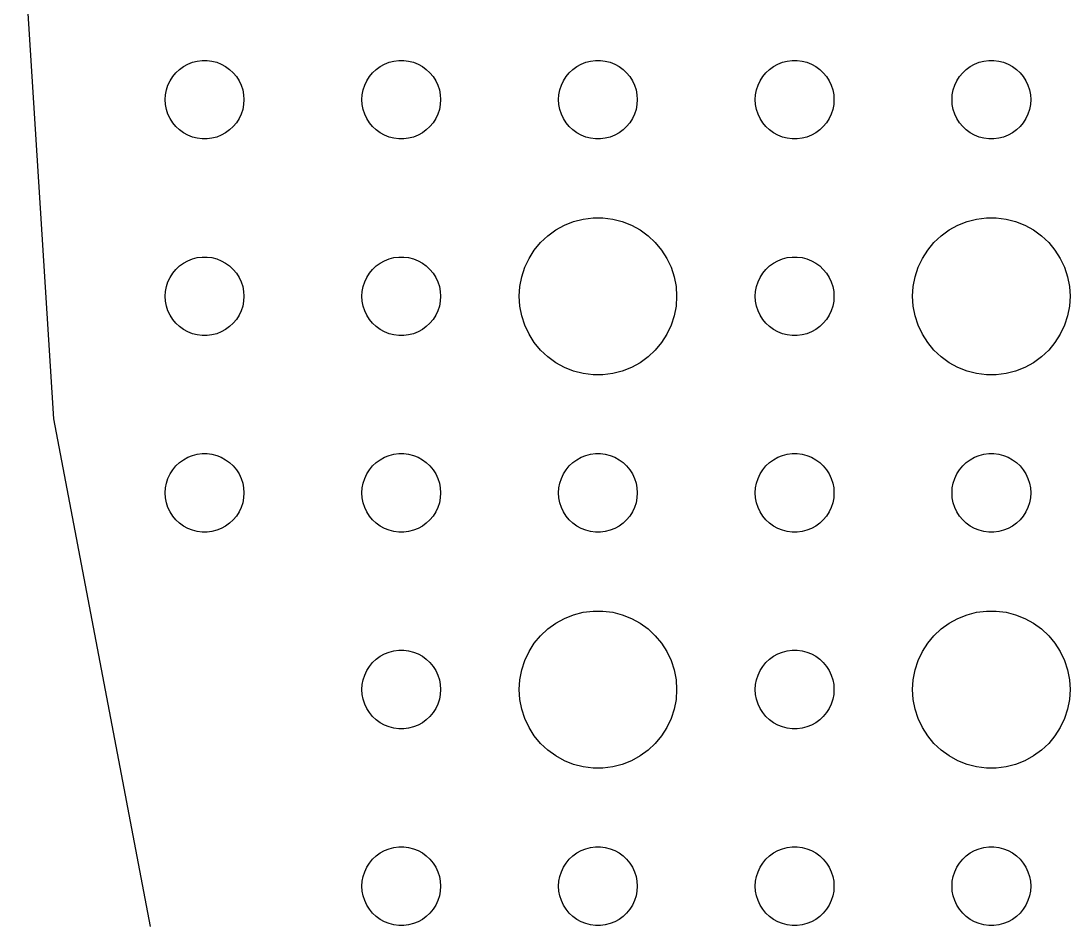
# Model space of a CAD drawing. Header units: metres. Extents: x -157 to 157, y -157 to 157.
# Drawn here: x -157 to -117, y -39.02 to -4.5 of the extents above; entities that cross this region are included whole.
import ezdxf

# ---------------------------------------------------------------- set-up
doc = ezdxf.new("R2010")
doc.units = ezdxf.units.M

msp = doc.modelspace()

# ---------------------------------------------------------------- linework, layer by layer
for p, q in [((-157, 0), (-155.762, -19.6773)), ((-151.093, -6.47318), (-150.956, -6.34422)), ((-150.956, -6.34422), (-150.804, -6.23351)), ((-150.804, -6.23351), (-150.639, -6.14275)), ((-150.639, -6.14275), (-150.464, -6.07341)), ((-150.464, -6.07341), (-150.281, -6.02657)), ((-150.281, -6.02657), (-150.094, -6.00294)), ((-150.094, -6.00294), (-149.906, -6.00294)), ((-149.906, -6.00294), (-149.719, -6.02657)), ((-149.719, -6.02657), (-149.536, -6.07341)), ((-149.536, -6.07341), (-149.361, -6.14275)), ((-149.361, -6.14275), (-149.196, -6.23351)), ((-149.196, -6.23351), (-149.044, -6.34422)), ((-149.044, -6.34422), (-148.907, -6.47318)), ((-143.593, -6.47318), (-143.456, -6.34422)), ((-143.456, -6.34422), (-143.304, -6.23351)), ((-143.304, -6.23351), (-143.139, -6.14275)), ((-143.139, -6.14275), (-142.964, -6.07341)), ((-142.964, -6.07341), (-142.781, -6.02657)), ((-142.781, -6.02657), (-142.594, -6.00294)), ((-142.594, -6.00294), (-142.406, -6.00294)), ((-142.406, -6.00294), (-142.219, -6.02657)), ((-142.219, -6.02657), (-142.036, -6.07341)), ((-142.036, -6.07341), (-141.861, -6.14275)), ((-141.861, -6.14275), (-141.696, -6.23351)), ((-141.696, -6.23351), (-141.544, -6.34422)), ((-141.544, -6.34422), (-141.407, -6.47318)), ((-136.093, -6.47318), (-135.956, -6.34422)), ((-135.956, -6.34422), (-135.804, -6.23351)), ((-135.804, -6.23351), (-135.639, -6.14275)), ((-135.639, -6.14275), (-135.464, -6.07341)), ((-135.464, -6.07341), (-135.281, -6.02657)), ((-135.281, -6.02657), (-135.094, -6.00294)), ((-135.094, -6.00294), (-134.906, -6.00294)), ((-134.906, -6.00294), (-134.719, -6.02657)), ((-134.719, -6.02657), (-134.536, -6.07341)), ((-134.536, -6.07341), (-134.361, -6.14275)), ((-134.361, -6.14275), (-134.196, -6.23351)), ((-134.196, -6.23351), (-134.044, -6.34422)), ((-134.044, -6.34422), (-133.907, -6.47318)), ((-128.593, -6.47318), (-128.456, -6.34422)), ((-128.456, -6.34422), (-128.304, -6.23351)), ((-128.304, -6.23351), (-128.139, -6.14275)), ((-128.139, -6.14275), (-127.964, -6.07341)), ((-127.964, -6.07341), (-127.781, -6.02657)), ((-127.781, -6.02657), (-127.594, -6.00294)), ((-127.594, -6.00294), (-127.406, -6.00294)), ((-127.406, -6.00294), (-127.219, -6.02657)), ((-127.219, -6.02657), (-127.036, -6.07341)), ((-127.036, -6.07341), (-126.861, -6.14275)), ((-126.861, -6.14275), (-126.696, -6.23351)), ((-126.696, -6.23351), (-126.544, -6.34422)), ((-126.544, -6.34422), (-126.407, -6.47318)), ((-121.093, -6.47318), (-120.956, -6.34422)), ((-120.956, -6.34422), (-120.804, -6.23351)), ((-120.804, -6.23351), (-120.639, -6.14275)), ((-120.639, -6.14275), (-120.464, -6.07341)), ((-120.464, -6.07341), (-120.281, -6.02657)), ((-120.281, -6.02657), (-120.094, -6.00294)), ((-120.094, -6.00294), (-119.906, -6.00294)), ((-119.906, -6.00294), (-119.719, -6.02657)), ((-119.719, -6.02657), (-119.536, -6.07341)), ((-119.536, -6.07341), (-119.361, -6.14275)), ((-119.361, -6.14275), (-119.196, -6.23351)), ((-119.196, -6.23351), (-119.044, -6.34422)), ((-119.044, -6.34422), (-118.907, -6.47318)), ((-151.395, -6.9478), (-151.314, -6.77736)), ((-151.314, -6.77736), (-151.214, -6.61832)), ((-151.214, -6.61832), (-151.093, -6.47318)), ((-148.907, -6.47318), (-148.786, -6.61832)), ((-148.786, -6.61832), (-148.686, -6.77736)), ((-148.686, -6.77736), (-148.605, -6.9478)), ((-143.895, -6.9478), (-143.814, -6.77736)), ((-143.814, -6.77736), (-143.714, -6.61832)), ((-143.714, -6.61832), (-143.593, -6.47318)), ((-141.407, -6.47318), (-141.286, -6.61832)), ((-141.286, -6.61832), (-141.186, -6.77736)), ((-141.186, -6.77736), (-141.105, -6.9478)), ((-136.395, -6.9478), (-136.314, -6.77736)), ((-136.314, -6.77736), (-136.214, -6.61832)), ((-136.214, -6.61832), (-136.093, -6.47318)), ((-133.907, -6.47318), (-133.786, -6.61832)), ((-133.786, -6.61832), (-133.686, -6.77736)), ((-133.686, -6.77736), (-133.605, -6.9478)), ((-128.895, -6.9478), (-128.814, -6.77736)), ((-128.814, -6.77736), (-128.714, -6.61832)), ((-128.714, -6.61832), (-128.593, -6.47318)), ((-126.407, -6.47318), (-126.286, -6.61832)), ((-126.286, -6.61832), (-126.186, -6.77736)), ((-126.186, -6.77736), (-126.105, -6.9478)), ((-121.395, -6.9478), (-121.314, -6.77736)), ((-121.314, -6.77736), (-121.214, -6.61832)), ((-121.214, -6.61832), (-121.093, -6.47318)), ((-118.907, -6.47318), (-118.786, -6.61832)), ((-118.786, -6.61832), (-118.686, -6.77736)), ((-118.686, -6.77736), (-118.605, -6.9478)), ((-151.488, -7.312), (-151.453, -7.12695)), ((-151.453, -7.12695), (-151.395, -6.9478)), ((-148.605, -6.9478), (-148.547, -7.12695)), ((-148.547, -7.12695), (-148.512, -7.312)), ((-143.988, -7.312), (-143.953, -7.12695)), ((-143.953, -7.12695), (-143.895, -6.9478)), ((-141.105, -6.9478), (-141.047, -7.12695)), ((-141.047, -7.12695), (-141.012, -7.312)), ((-136.488, -7.312), (-136.453, -7.12695)), ((-136.453, -7.12695), (-136.395, -6.9478)), ((-133.605, -6.9478), (-133.547, -7.12695)), ((-133.547, -7.12695), (-133.512, -7.312)), ((-128.988, -7.312), (-128.953, -7.12695)), ((-128.953, -7.12695), (-128.895, -6.9478)), ((-126.105, -6.9478), (-126.047, -7.12695)), ((-126.047, -7.12695), (-126.012, -7.312)), ((-121.488, -7.312), (-121.453, -7.12695)), ((-121.453, -7.12695), (-121.395, -6.9478)), ((-118.605, -6.9478), (-118.547, -7.12695)), ((-118.547, -7.12695), (-118.512, -7.312)), ((-151.5, -7.5), (-151.488, -7.312)), ((-151.488, -7.68799), (-151.5, -7.5)), ((-148.512, -7.312), (-148.5, -7.5)), ((-148.5, -7.5), (-148.512, -7.68799)), ((-144, -7.5), (-143.988, -7.312)), ((-143.988, -7.68799), (-144, -7.5)), ((-141.012, -7.312), (-141, -7.5)), ((-141, -7.5), (-141.012, -7.68799)), ((-136.5, -7.5), (-136.488, -7.312)), ((-136.488, -7.68799), (-136.5, -7.5)), ((-133.512, -7.312), (-133.5, -7.5)), ((-133.5, -7.5), (-133.512, -7.68799)), ((-129, -7.5), (-128.988, -7.312)), ((-128.988, -7.68799), (-129, -7.5)), ((-126.012, -7.312), (-126, -7.5)), ((-126, -7.5), (-126.012, -7.68799)), ((-121.5, -7.5), (-121.488, -7.312)), ((-121.488, -7.68799), (-121.5, -7.5)), ((-118.512, -7.312), (-118.5, -7.5)), ((-118.5, -7.5), (-118.512, -7.68799)), ((-151.453, -7.87303), (-151.488, -7.68799)), ((-151.395, -8.05219), (-151.453, -7.87303)), ((-148.547, -7.87303), (-148.605, -8.05219)), ((-148.512, -7.68799), (-148.547, -7.87303)), ((-143.953, -7.87303), (-143.988, -7.68799)), ((-143.895, -8.05219), (-143.953, -7.87303)), ((-141.047, -7.87303), (-141.105, -8.05219)), ((-141.012, -7.68799), (-141.047, -7.87303)), ((-136.453, -7.87303), (-136.488, -7.68799)), ((-136.395, -8.05219), (-136.453, -7.87303)), ((-133.547, -7.87303), (-133.605, -8.05219)), ((-133.512, -7.68799), (-133.547, -7.87303)), ((-128.953, -7.87303), (-128.988, -7.68799)), ((-128.895, -8.05219), (-128.953, -7.87303)), ((-126.047, -7.87303), (-126.105, -8.05219)), ((-126.012, -7.68799), (-126.047, -7.87303)), ((-121.453, -7.87303), (-121.488, -7.68799)), ((-121.395, -8.05219), (-121.453, -7.87303)), ((-118.547, -7.87303), (-118.605, -8.05219)), ((-118.512, -7.68799), (-118.547, -7.87303)), ((-151.314, -8.22263), (-151.395, -8.05219)), ((-151.214, -8.38167), (-151.314, -8.22263)), ((-151.093, -8.52681), (-151.214, -8.38167)), ((-148.786, -8.38167), (-148.907, -8.52681)), ((-148.686, -8.22263), (-148.786, -8.38167)), ((-148.605, -8.05219), (-148.686, -8.22263)), ((-143.814, -8.22263), (-143.895, -8.05219)), ((-143.714, -8.38167), (-143.814, -8.22263)), ((-143.593, -8.52681), (-143.714, -8.38167)), ((-141.286, -8.38167), (-141.407, -8.52681)), ((-141.186, -8.22263), (-141.286, -8.38167)), ((-141.105, -8.05219), (-141.186, -8.22263)), ((-136.314, -8.22263), (-136.395, -8.05219)), ((-136.214, -8.38167), (-136.314, -8.22263)), ((-136.093, -8.52681), (-136.214, -8.38167)), ((-133.786, -8.38167), (-133.907, -8.52681)), ((-133.686, -8.22263), (-133.786, -8.38167)), ((-133.605, -8.05219), (-133.686, -8.22263)), ((-128.814, -8.22263), (-128.895, -8.05219)), ((-128.714, -8.38167), (-128.814, -8.22263)), ((-128.593, -8.52681), (-128.714, -8.38167)), ((-126.286, -8.38167), (-126.407, -8.52681)), ((-126.186, -8.22263), (-126.286, -8.38167)), ((-126.105, -8.05219), (-126.186, -8.22263)), ((-121.314, -8.22263), (-121.395, -8.05219)), ((-121.214, -8.38167), (-121.314, -8.22263)), ((-121.093, -8.52681), (-121.214, -8.38167)), ((-118.786, -8.38167), (-118.907, -8.52681)), ((-118.686, -8.22263), (-118.786, -8.38167)), ((-118.605, -8.05219), (-118.686, -8.22263)), ((-150.956, -8.65576), (-151.093, -8.52681)), ((-150.804, -8.76648), (-150.956, -8.65576)), ((-150.639, -8.85724), (-150.804, -8.76648)), ((-149.196, -8.76648), (-149.361, -8.85724)), ((-149.044, -8.65576), (-149.196, -8.76648)), ((-148.907, -8.52681), (-149.044, -8.65576)), ((-143.456, -8.65576), (-143.593, -8.52681)), ((-143.304, -8.76648), (-143.456, -8.65576)), ((-143.139, -8.85724), (-143.304, -8.76648)), ((-141.696, -8.76648), (-141.861, -8.85724)), ((-141.544, -8.65576), (-141.696, -8.76648)), ((-141.407, -8.52681), (-141.544, -8.65576)), ((-135.956, -8.65576), (-136.093, -8.52681)), ((-135.804, -8.76648), (-135.956, -8.65576)), ((-135.639, -8.85724), (-135.804, -8.76648)), ((-134.196, -8.76648), (-134.361, -8.85724)), ((-134.044, -8.65576), (-134.196, -8.76648)), ((-133.907, -8.52681), (-134.044, -8.65576)), ((-128.456, -8.65576), (-128.593, -8.52681)), ((-128.304, -8.76648), (-128.456, -8.65576)), ((-128.139, -8.85724), (-128.304, -8.76648)), ((-126.696, -8.76648), (-126.861, -8.85724)), ((-126.544, -8.65576), (-126.696, -8.76648)), ((-126.407, -8.52681), (-126.544, -8.65576)), ((-120.956, -8.65576), (-121.093, -8.52681)), ((-120.804, -8.76648), (-120.956, -8.65576)), ((-120.639, -8.85724), (-120.804, -8.76648)), ((-119.196, -8.76648), (-119.361, -8.85724)), ((-119.044, -8.65576), (-119.196, -8.76648)), ((-118.907, -8.52681), (-119.044, -8.65576)), ((-150.464, -8.92657), (-150.639, -8.85724)), ((-150.281, -8.97342), (-150.464, -8.92657)), ((-150.094, -8.99704), (-150.281, -8.97342)), ((-149.906, -8.99704), (-150.094, -8.99704)), ((-149.719, -8.97342), (-149.906, -8.99704)), ((-149.536, -8.92657), (-149.719, -8.97342)), ((-149.361, -8.85724), (-149.536, -8.92657)), ((-142.964, -8.92657), (-143.139, -8.85724)), ((-142.781, -8.97342), (-142.964, -8.92657)), ((-142.594, -8.99704), (-142.781, -8.97342)), ((-142.406, -8.99704), (-142.594, -8.99704)), ((-142.219, -8.97342), (-142.406, -8.99704)), ((-142.036, -8.92657), (-142.219, -8.97342)), ((-141.861, -8.85724), (-142.036, -8.92657)), ((-135.464, -8.92657), (-135.639, -8.85724)), ((-135.281, -8.97342), (-135.464, -8.92657)), ((-135.094, -8.99704), (-135.281, -8.97342)), ((-134.906, -8.99704), (-135.094, -8.99704)), ((-134.719, -8.97342), (-134.906, -8.99704)), ((-134.536, -8.92657), (-134.719, -8.97342)), ((-134.361, -8.85724), (-134.536, -8.92657)), ((-127.964, -8.92657), (-128.139, -8.85724)), ((-127.781, -8.97342), (-127.964, -8.92657)), ((-127.594, -8.99704), (-127.781, -8.97342)), ((-127.406, -8.99704), (-127.594, -8.99704)), ((-127.219, -8.97342), (-127.406, -8.99704)), ((-127.036, -8.92657), (-127.219, -8.97342)), ((-126.861, -8.85724), (-127.036, -8.92657)), ((-120.464, -8.92657), (-120.639, -8.85724)), ((-120.281, -8.97342), (-120.464, -8.92657)), ((-120.094, -8.99704), (-120.281, -8.97342)), ((-119.906, -8.99704), (-120.094, -8.99704)), ((-119.719, -8.97342), (-119.906, -8.99704)), ((-119.536, -8.92657), (-119.719, -8.97342)), ((-119.361, -8.85724), (-119.536, -8.92657)), ((-136.607, -12.467), (-136.277, -12.2855)), ((-136.277, -12.2855), (-135.927, -12.1468)), ((-135.927, -12.1468), (-135.562, -12.0531)), ((-135.562, -12.0531), (-135.188, -12.0059)), ((-135.188, -12.0059), (-134.812, -12.0059)), ((-134.812, -12.0059), (-134.438, -12.0531)), ((-134.438, -12.0531), (-134.073, -12.1468)), ((-134.073, -12.1468), (-133.723, -12.2855)), ((-133.723, -12.2855), (-133.393, -12.467)), ((-121.607, -12.467), (-121.277, -12.2855)), ((-121.277, -12.2855), (-120.927, -12.1468)), ((-120.927, -12.1468), (-120.562, -12.0531)), ((-120.562, -12.0531), (-120.188, -12.0059)), ((-120.188, -12.0059), (-119.812, -12.0059)), ((-119.812, -12.0059), (-119.438, -12.0531)), ((-119.438, -12.0531), (-119.073, -12.1468)), ((-119.073, -12.1468), (-118.723, -12.2855)), ((-118.723, -12.2855), (-118.393, -12.467)), ((-137.187, -12.9464), (-136.912, -12.6884)), ((-136.912, -12.6884), (-136.607, -12.467)), ((-133.393, -12.467), (-133.088, -12.6884)), ((-133.088, -12.6884), (-132.813, -12.9464)), ((-122.187, -12.9464), (-121.912, -12.6884)), ((-121.912, -12.6884), (-121.607, -12.467)), ((-118.393, -12.467), (-118.088, -12.6884)), ((-118.088, -12.6884), (-117.813, -12.9464)), ((-137.427, -13.2366), (-137.187, -12.9464)), ((-132.813, -12.9464), (-132.573, -13.2366)), ((-122.427, -13.2366), (-122.187, -12.9464)), ((-117.813, -12.9464), (-117.573, -13.2366)), ((-150.639, -13.6427), (-150.464, -13.5734)), ((-150.464, -13.5734), (-150.281, -13.5266)), ((-150.281, -13.5266), (-150.094, -13.5029)), ((-150.094, -13.5029), (-149.906, -13.5029)), ((-149.906, -13.5029), (-149.719, -13.5266)), ((-149.719, -13.5266), (-149.536, -13.5734)), ((-149.536, -13.5734), (-149.361, -13.6427)), ((-143.139, -13.6427), (-142.964, -13.5734)), ((-142.964, -13.5734), (-142.781, -13.5266)), ((-142.781, -13.5266), (-142.594, -13.5029)), ((-142.594, -13.5029), (-142.406, -13.5029)), ((-142.406, -13.5029), (-142.219, -13.5266)), ((-142.219, -13.5266), (-142.036, -13.5734)), ((-142.036, -13.5734), (-141.861, -13.6427)), ((-137.789, -13.8956), (-137.629, -13.5547)), ((-137.629, -13.5547), (-137.427, -13.2366)), ((-132.573, -13.2366), (-132.371, -13.5547)), ((-132.371, -13.5547), (-132.211, -13.8956)), ((-128.139, -13.6427), (-127.964, -13.5734)), ((-127.964, -13.5734), (-127.781, -13.5266)), ((-127.781, -13.5266), (-127.594, -13.5029)), ((-127.594, -13.5029), (-127.406, -13.5029)), ((-127.406, -13.5029), (-127.219, -13.5266)), ((-127.219, -13.5266), (-127.036, -13.5734)), ((-127.036, -13.5734), (-126.861, -13.6427)), ((-122.789, -13.8956), (-122.629, -13.5547)), ((-122.629, -13.5547), (-122.427, -13.2366)), ((-117.573, -13.2366), (-117.371, -13.5547)), ((-117.371, -13.5547), (-117.211, -13.8956)), ((-151.214, -14.1183), (-151.093, -13.9732)), ((-151.093, -13.9732), (-150.956, -13.8442)), ((-150.956, -13.8442), (-150.804, -13.7335)), ((-150.804, -13.7335), (-150.639, -13.6427)), ((-149.361, -13.6427), (-149.196, -13.7335)), ((-149.196, -13.7335), (-149.044, -13.8442)), ((-149.044, -13.8442), (-148.907, -13.9732)), ((-148.907, -13.9732), (-148.786, -14.1183)), ((-143.714, -14.1183), (-143.593, -13.9732)), ((-143.593, -13.9732), (-143.456, -13.8442)), ((-143.456, -13.8442), (-143.304, -13.7335)), ((-143.304, -13.7335), (-143.139, -13.6427)), ((-141.861, -13.6427), (-141.696, -13.7335)), ((-141.696, -13.7335), (-141.544, -13.8442)), ((-141.544, -13.8442), (-141.407, -13.9732)), ((-141.407, -13.9732), (-141.286, -14.1183)), ((-137.906, -14.2539), (-137.789, -13.8956)), ((-132.211, -13.8956), (-132.094, -14.2539)), ((-128.714, -14.1183), (-128.593, -13.9732)), ((-128.593, -13.9732), (-128.456, -13.8442)), ((-128.456, -13.8442), (-128.304, -13.7335)), ((-128.304, -13.7335), (-128.139, -13.6427)), ((-126.861, -13.6427), (-126.696, -13.7335)), ((-126.696, -13.7335), (-126.544, -13.8442)), ((-126.544, -13.8442), (-126.407, -13.9732)), ((-126.407, -13.9732), (-126.286, -14.1183)), ((-122.906, -14.2539), (-122.789, -13.8956)), ((-117.211, -13.8956), (-117.094, -14.2539)), ((-151.395, -14.4478), (-151.314, -14.2774)), ((-151.314, -14.2774), (-151.214, -14.1183)), ((-148.786, -14.1183), (-148.686, -14.2774)), ((-148.686, -14.2774), (-148.605, -14.4478)), ((-143.895, -14.4478), (-143.814, -14.2774)), ((-143.814, -14.2774), (-143.714, -14.1183)), ((-141.286, -14.1183), (-141.186, -14.2774)), ((-141.186, -14.2774), (-141.105, -14.4478)), ((-137.976, -14.624), (-137.906, -14.2539)), ((-132.094, -14.2539), (-132.024, -14.624)), ((-128.895, -14.4478), (-128.814, -14.2774)), ((-128.814, -14.2774), (-128.714, -14.1183)), ((-126.286, -14.1183), (-126.186, -14.2774)), ((-126.186, -14.2774), (-126.105, -14.4478)), ((-122.976, -14.624), (-122.906, -14.2539)), ((-117.094, -14.2539), (-117.024, -14.624)), ((-151.488, -14.812), (-151.453, -14.627)), ((-151.453, -14.627), (-151.395, -14.4478)), ((-148.605, -14.4478), (-148.547, -14.627)), ((-148.547, -14.627), (-148.512, -14.812)), ((-143.988, -14.812), (-143.953, -14.627)), ((-143.953, -14.627), (-143.895, -14.4478)), ((-141.105, -14.4478), (-141.047, -14.627)), ((-141.047, -14.627), (-141.012, -14.812)), ((-138, -15), (-137.976, -14.624)), ((-132.024, -14.624), (-132, -15)), ((-128.988, -14.812), (-128.953, -14.627)), ((-128.953, -14.627), (-128.895, -14.4478)), ((-126.105, -14.4478), (-126.047, -14.627)), ((-126.047, -14.627), (-126.012, -14.812)), ((-123, -15), (-122.976, -14.624)), ((-117.024, -14.624), (-117, -15)), ((-151.5, -15), (-151.488, -14.812)), ((-151.488, -15.188), (-151.5, -15)), ((-151.453, -15.373), (-151.488, -15.188)), ((-148.512, -15.188), (-148.547, -15.373)), ((-148.512, -14.812), (-148.5, -15)), ((-148.5, -15), (-148.512, -15.188)), ((-144, -15), (-143.988, -14.812)), ((-143.988, -15.188), (-144, -15)), ((-143.953, -15.373), (-143.988, -15.188)), ((-141.012, -15.188), (-141.047, -15.373)), ((-141.012, -14.812), (-141, -15)), ((-141, -15), (-141.012, -15.188)), ((-137.976, -15.376), (-138, -15)), ((-132, -15), (-132.024, -15.376)), ((-129, -15), (-128.988, -14.812)), ((-128.988, -15.188), (-129, -15)), ((-128.953, -15.373), (-128.988, -15.188)), ((-126.012, -15.188), (-126.047, -15.373)), ((-126.012, -14.812), (-126, -15)), ((-126, -15), (-126.012, -15.188)), ((-122.976, -15.376), (-123, -15)), ((-117, -15), (-117.024, -15.376)), ((-151.395, -15.5522), (-151.453, -15.373)), ((-151.314, -15.7226), (-151.395, -15.5522)), ((-148.605, -15.5522), (-148.686, -15.7226)), ((-148.547, -15.373), (-148.605, -15.5522)), ((-143.895, -15.5522), (-143.953, -15.373)), ((-143.814, -15.7226), (-143.895, -15.5522)), ((-141.105, -15.5522), (-141.186, -15.7226)), ((-141.047, -15.373), (-141.105, -15.5522)), ((-137.906, -15.7461), (-137.976, -15.376)), ((-132.024, -15.376), (-132.094, -15.7461)), ((-128.895, -15.5522), (-128.953, -15.373)), ((-128.814, -15.7226), (-128.895, -15.5522)), ((-126.105, -15.5522), (-126.186, -15.7226)), ((-126.047, -15.373), (-126.105, -15.5522)), ((-122.906, -15.7461), (-122.976, -15.376)), ((-117.024, -15.376), (-117.094, -15.7461)), ((-151.214, -15.8817), (-151.314, -15.7226)), ((-151.093, -16.0268), (-151.214, -15.8817)), ((-148.786, -15.8817), (-148.907, -16.0268)), ((-148.686, -15.7226), (-148.786, -15.8817)), ((-143.714, -15.8817), (-143.814, -15.7226)), ((-143.593, -16.0268), (-143.714, -15.8817)), ((-141.286, -15.8817), (-141.407, -16.0268)), ((-141.186, -15.7226), (-141.286, -15.8817)), ((-137.789, -16.1044), (-137.906, -15.7461)), ((-132.094, -15.7461), (-132.211, -16.1044)), ((-128.714, -15.8817), (-128.814, -15.7226)), ((-128.593, -16.0268), (-128.714, -15.8817)), ((-126.286, -15.8817), (-126.407, -16.0268)), ((-126.186, -15.7226), (-126.286, -15.8817)), ((-122.789, -16.1044), (-122.906, -15.7461)), ((-117.094, -15.7461), (-117.211, -16.1044)), ((-150.956, -16.1558), (-151.093, -16.0268)), ((-150.804, -16.2665), (-150.956, -16.1558)), ((-150.639, -16.3572), (-150.804, -16.2665)), ((-150.464, -16.4266), (-150.639, -16.3572)), ((-149.361, -16.3572), (-149.536, -16.4266)), ((-149.196, -16.2665), (-149.361, -16.3572)), ((-149.044, -16.1558), (-149.196, -16.2665)), ((-148.907, -16.0268), (-149.044, -16.1558)), ((-143.456, -16.1558), (-143.593, -16.0268)), ((-143.304, -16.2665), (-143.456, -16.1558)), ((-143.139, -16.3572), (-143.304, -16.2665)), ((-142.964, -16.4266), (-143.139, -16.3572)), ((-141.861, -16.3572), (-142.036, -16.4266)), ((-141.696, -16.2665), (-141.861, -16.3572)), ((-141.544, -16.1558), (-141.696, -16.2665)), ((-141.407, -16.0268), (-141.544, -16.1558)), ((-137.629, -16.4453), (-137.789, -16.1044)), ((-132.211, -16.1044), (-132.371, -16.4453)), ((-128.456, -16.1558), (-128.593, -16.0268)), ((-128.304, -16.2665), (-128.456, -16.1558)), ((-128.139, -16.3572), (-128.304, -16.2665)), ((-127.964, -16.4266), (-128.139, -16.3572)), ((-126.861, -16.3572), (-127.036, -16.4266)), ((-126.696, -16.2665), (-126.861, -16.3572)), ((-126.544, -16.1558), (-126.696, -16.2665)), ((-126.407, -16.0268), (-126.544, -16.1558)), ((-122.629, -16.4453), (-122.789, -16.1044)), ((-117.211, -16.1044), (-117.371, -16.4453)), ((-150.281, -16.4734), (-150.464, -16.4266)), ((-150.094, -16.497), (-150.281, -16.4734)), ((-149.906, -16.497), (-150.094, -16.497)), ((-149.719, -16.4734), (-149.906, -16.497)), ((-149.536, -16.4266), (-149.719, -16.4734)), ((-142.781, -16.4734), (-142.964, -16.4266)), ((-142.594, -16.497), (-142.781, -16.4734)), ((-142.406, -16.497), (-142.594, -16.497)), ((-142.219, -16.4734), (-142.406, -16.497)), ((-142.036, -16.4266), (-142.219, -16.4734)), ((-137.427, -16.7634), (-137.629, -16.4453)), ((-137.187, -17.0536), (-137.427, -16.7634)), ((-132.573, -16.7634), (-132.813, -17.0536)), ((-132.371, -16.4453), (-132.573, -16.7634)), ((-127.781, -16.4734), (-127.964, -16.4266)), ((-127.594, -16.497), (-127.781, -16.4734)), ((-127.406, -16.497), (-127.594, -16.497)), ((-127.219, -16.4734), (-127.406, -16.497)), ((-127.036, -16.4266), (-127.219, -16.4734)), ((-122.427, -16.7634), (-122.629, -16.4453)), ((-122.187, -17.0536), (-122.427, -16.7634)), ((-117.573, -16.7634), (-117.813, -17.0536)), ((-117.371, -16.4453), (-117.573, -16.7634)), ((-136.912, -17.3115), (-137.187, -17.0536)), ((-132.813, -17.0536), (-133.088, -17.3115)), ((-121.912, -17.3115), (-122.187, -17.0536)), ((-117.813, -17.0536), (-118.088, -17.3115)), ((-136.607, -17.533), (-136.912, -17.3115)), ((-136.277, -17.7145), (-136.607, -17.533)), ((-133.393, -17.533), (-133.723, -17.7145)), ((-133.088, -17.3115), (-133.393, -17.533)), ((-121.607, -17.533), (-121.912, -17.3115)), ((-121.277, -17.7145), (-121.607, -17.533)), ((-118.393, -17.533), (-118.723, -17.7145)), ((-118.088, -17.3115), (-118.393, -17.533)), ((-135.927, -17.8532), (-136.277, -17.7145)), ((-135.562, -17.9469), (-135.927, -17.8532)), ((-135.188, -17.9941), (-135.562, -17.9469)), ((-134.812, -17.9941), (-135.188, -17.9941)), ((-134.438, -17.9469), (-134.812, -17.9941)), ((-134.073, -17.8532), (-134.438, -17.9469)), ((-133.723, -17.7145), (-134.073, -17.8532)), ((-120.927, -17.8532), (-121.277, -17.7145)), ((-120.562, -17.9469), (-120.927, -17.8532)), ((-120.188, -17.9941), (-120.562, -17.9469)), ((-119.812, -17.9941), (-120.188, -17.9941)), ((-119.438, -17.9469), (-119.812, -17.9941)), ((-119.073, -17.8532), (-119.438, -17.9469)), ((-118.723, -17.7145), (-119.073, -17.8532)), ((-155.762, -19.6773), (-152.068, -39.0443)), ((-150.804, -21.2335), (-150.639, -21.1427)), ((-150.639, -21.1427), (-150.464, -21.0734)), ((-150.464, -21.0734), (-150.281, -21.0266)), ((-150.281, -21.0266), (-150.094, -21.003)), ((-150.094, -21.003), (-149.906, -21.003)), ((-149.906, -21.003), (-149.719, -21.0266)), ((-149.719, -21.0266), (-149.536, -21.0734)), ((-149.536, -21.0734), (-149.361, -21.1427)), ((-149.361, -21.1427), (-149.196, -21.2335)), ((-143.304, -21.2335), (-143.139, -21.1427)), ((-143.139, -21.1427), (-142.964, -21.0734)), ((-142.964, -21.0734), (-142.781, -21.0266)), ((-142.781, -21.0266), (-142.594, -21.003)), ((-142.594, -21.003), (-142.406, -21.003)), ((-142.406, -21.003), (-142.219, -21.0266)), ((-142.219, -21.0266), (-142.036, -21.0734)), ((-142.036, -21.0734), (-141.861, -21.1427)), ((-141.861, -21.1427), (-141.696, -21.2335)), ((-135.804, -21.2335), (-135.639, -21.1427)), ((-135.639, -21.1427), (-135.464, -21.0734)), ((-135.464, -21.0734), (-135.281, -21.0266)), ((-135.281, -21.0266), (-135.094, -21.003)), ((-135.094, -21.003), (-134.906, -21.003)), ((-134.906, -21.003), (-134.719, -21.0266)), ((-134.719, -21.0266), (-134.536, -21.0734)), ((-134.536, -21.0734), (-134.361, -21.1427)), ((-134.361, -21.1427), (-134.196, -21.2335)), ((-128.304, -21.2335), (-128.139, -21.1427)), ((-128.139, -21.1427), (-127.964, -21.0734)), ((-127.964, -21.0734), (-127.781, -21.0266)), ((-127.781, -21.0266), (-127.594, -21.003)), ((-127.594, -21.003), (-127.406, -21.003)), ((-127.406, -21.003), (-127.219, -21.0266)), ((-127.219, -21.0266), (-127.036, -21.0734)), ((-127.036, -21.0734), (-126.861, -21.1427)), ((-126.861, -21.1427), (-126.696, -21.2335)), ((-120.804, -21.2335), (-120.639, -21.1427)), ((-120.639, -21.1427), (-120.464, -21.0734)), ((-120.464, -21.0734), (-120.281, -21.0266)), ((-120.281, -21.0266), (-120.094, -21.003)), ((-120.094, -21.003), (-119.906, -21.003)), ((-119.906, -21.003), (-119.719, -21.0266)), ((-119.719, -21.0266), (-119.536, -21.0734)), ((-119.536, -21.0734), (-119.361, -21.1427)), ((-119.361, -21.1427), (-119.196, -21.2335)), ((-151.214, -21.6183), (-151.093, -21.4732)), ((-151.093, -21.4732), (-150.956, -21.3442)), ((-150.956, -21.3442), (-150.804, -21.2335)), ((-149.196, -21.2335), (-149.044, -21.3442)), ((-149.044, -21.3442), (-148.907, -21.4732)), ((-148.907, -21.4732), (-148.786, -21.6183)), ((-143.714, -21.6183), (-143.593, -21.4732)), ((-143.593, -21.4732), (-143.456, -21.3442)), ((-143.456, -21.3442), (-143.304, -21.2335)), ((-141.696, -21.2335), (-141.544, -21.3442)), ((-141.544, -21.3442), (-141.407, -21.4732)), ((-141.407, -21.4732), (-141.286, -21.6183)), ((-136.214, -21.6183), (-136.093, -21.4732)), ((-136.093, -21.4732), (-135.956, -21.3442)), ((-135.956, -21.3442), (-135.804, -21.2335)), ((-134.196, -21.2335), (-134.044, -21.3442)), ((-134.044, -21.3442), (-133.907, -21.4732)), ((-133.907, -21.4732), (-133.786, -21.6183)), ((-128.714, -21.6183), (-128.593, -21.4732)), ((-128.593, -21.4732), (-128.456, -21.3442)), ((-128.456, -21.3442), (-128.304, -21.2335)), ((-126.696, -21.2335), (-126.544, -21.3442)), ((-126.544, -21.3442), (-126.407, -21.4732)), ((-126.407, -21.4732), (-126.286, -21.6183)), ((-121.214, -21.6183), (-121.093, -21.4732)), ((-121.093, -21.4732), (-120.956, -21.3442)), ((-120.956, -21.3442), (-120.804, -21.2335)), ((-119.196, -21.2335), (-119.044, -21.3442)), ((-119.044, -21.3442), (-118.907, -21.4732)), ((-118.907, -21.4732), (-118.786, -21.6183)), ((-151.453, -22.127), (-151.395, -21.9478)), ((-151.395, -21.9478), (-151.314, -21.7774)), ((-151.314, -21.7774), (-151.214, -21.6183)), ((-148.786, -21.6183), (-148.686, -21.7774)), ((-148.686, -21.7774), (-148.605, -21.9478)), ((-148.605, -21.9478), (-148.547, -22.127)), ((-143.953, -22.127), (-143.895, -21.9478)), ((-143.895, -21.9478), (-143.814, -21.7774)), ((-143.814, -21.7774), (-143.714, -21.6183)), ((-141.286, -21.6183), (-141.186, -21.7774)), ((-141.186, -21.7774), (-141.105, -21.9478)), ((-141.105, -21.9478), (-141.047, -22.127)), ((-136.453, -22.127), (-136.395, -21.9478)), ((-136.395, -21.9478), (-136.314, -21.7774)), ((-136.314, -21.7774), (-136.214, -21.6183)), ((-133.786, -21.6183), (-133.686, -21.7774)), ((-133.686, -21.7774), (-133.605, -21.9478)), ((-133.605, -21.9478), (-133.547, -22.127)), ((-128.953, -22.127), (-128.895, -21.9478)), ((-128.895, -21.9478), (-128.814, -21.7774)), ((-128.814, -21.7774), (-128.714, -21.6183)), ((-126.286, -21.6183), (-126.186, -21.7774)), ((-126.186, -21.7774), (-126.105, -21.9478)), ((-126.105, -21.9478), (-126.047, -22.127)), ((-121.453, -22.127), (-121.395, -21.9478)), ((-121.395, -21.9478), (-121.314, -21.7774)), ((-121.314, -21.7774), (-121.214, -21.6183)), ((-118.786, -21.6183), (-118.686, -21.7774)), ((-118.686, -21.7774), (-118.605, -21.9478)), ((-118.605, -21.9478), (-118.547, -22.127)), ((-151.5, -22.5), (-151.488, -22.312)), ((-151.488, -22.312), (-151.453, -22.127)), ((-148.547, -22.127), (-148.512, -22.312)), ((-148.512, -22.312), (-148.5, -22.5)), ((-144, -22.5), (-143.988, -22.312)), ((-143.988, -22.312), (-143.953, -22.127)), ((-141.047, -22.127), (-141.012, -22.312)), ((-141.012, -22.312), (-141, -22.5)), ((-136.5, -22.5), (-136.488, -22.312)), ((-136.488, -22.312), (-136.453, -22.127)), ((-133.547, -22.127), (-133.512, -22.312)), ((-133.512, -22.312), (-133.5, -22.5)), ((-129, -22.5), (-128.988, -22.312)), ((-128.988, -22.312), (-128.953, -22.127)), ((-126.047, -22.127), (-126.012, -22.312)), ((-126.012, -22.312), (-126, -22.5)), ((-121.5, -22.5), (-121.488, -22.312)), ((-121.488, -22.312), (-121.453, -22.127)), ((-118.547, -22.127), (-118.512, -22.312)), ((-118.512, -22.312), (-118.5, -22.5)), ((-151.488, -22.688), (-151.5, -22.5)), ((-151.453, -22.873), (-151.488, -22.688)), ((-148.512, -22.688), (-148.547, -22.873)), ((-148.5, -22.5), (-148.512, -22.688)), ((-143.988, -22.688), (-144, -22.5)), ((-143.953, -22.873), (-143.988, -22.688)), ((-141.012, -22.688), (-141.047, -22.873)), ((-141, -22.5), (-141.012, -22.688)), ((-136.488, -22.688), (-136.5, -22.5)), ((-136.453, -22.873), (-136.488, -22.688)), ((-133.512, -22.688), (-133.547, -22.873)), ((-133.5, -22.5), (-133.512, -22.688)), ((-128.988, -22.688), (-129, -22.5)), ((-128.953, -22.873), (-128.988, -22.688)), ((-126.012, -22.688), (-126.047, -22.873)), ((-126, -22.5), (-126.012, -22.688)), ((-121.488, -22.688), (-121.5, -22.5)), ((-121.453, -22.873), (-121.488, -22.688)), ((-118.512, -22.688), (-118.547, -22.873)), ((-118.5, -22.5), (-118.512, -22.688)), ((-151.395, -23.0522), (-151.453, -22.873)), ((-151.314, -23.2226), (-151.395, -23.0522)), ((-148.605, -23.0522), (-148.686, -23.2226)), ((-148.547, -22.873), (-148.605, -23.0522)), ((-143.895, -23.0522), (-143.953, -22.873)), ((-143.814, -23.2226), (-143.895, -23.0522)), ((-141.105, -23.0522), (-141.186, -23.2226)), ((-141.047, -22.873), (-141.105, -23.0522)), ((-136.395, -23.0522), (-136.453, -22.873)), ((-136.314, -23.2226), (-136.395, -23.0522)), ((-133.605, -23.0522), (-133.686, -23.2226)), ((-133.547, -22.873), (-133.605, -23.0522)), ((-128.895, -23.0522), (-128.953, -22.873)), ((-128.814, -23.2226), (-128.895, -23.0522)), ((-126.105, -23.0522), (-126.186, -23.2226)), ((-126.047, -22.873), (-126.105, -23.0522)), ((-121.395, -23.0522), (-121.453, -22.873)), ((-121.314, -23.2226), (-121.395, -23.0522)), ((-118.605, -23.0522), (-118.686, -23.2226)), ((-118.547, -22.873), (-118.605, -23.0522)), ((-151.214, -23.3817), (-151.314, -23.2226)), ((-151.093, -23.5268), (-151.214, -23.3817)), ((-150.956, -23.6558), (-151.093, -23.5268)), ((-148.907, -23.5268), (-149.044, -23.6558)), ((-148.786, -23.3817), (-148.907, -23.5268)), ((-148.686, -23.2226), (-148.786, -23.3817)), ((-143.714, -23.3817), (-143.814, -23.2226)), ((-143.593, -23.5268), (-143.714, -23.3817)), ((-143.456, -23.6558), (-143.593, -23.5268)), ((-141.407, -23.5268), (-141.544, -23.6558)), ((-141.286, -23.3817), (-141.407, -23.5268)), ((-141.186, -23.2226), (-141.286, -23.3817)), ((-136.214, -23.3817), (-136.314, -23.2226)), ((-136.093, -23.5268), (-136.214, -23.3817)), ((-135.956, -23.6558), (-136.093, -23.5268)), ((-133.907, -23.5268), (-134.044, -23.6558)), ((-133.786, -23.3817), (-133.907, -23.5268)), ((-133.686, -23.2226), (-133.786, -23.3817)), ((-128.714, -23.3817), (-128.814, -23.2226)), ((-128.593, -23.5268), (-128.714, -23.3817)), ((-128.456, -23.6558), (-128.593, -23.5268)), ((-126.407, -23.5268), (-126.544, -23.6558)), ((-126.286, -23.3817), (-126.407, -23.5268)), ((-126.186, -23.2226), (-126.286, -23.3817)), ((-121.214, -23.3817), (-121.314, -23.2226)), ((-121.093, -23.5268), (-121.214, -23.3817)), ((-120.956, -23.6558), (-121.093, -23.5268)), ((-118.907, -23.5268), (-119.044, -23.6558)), ((-118.786, -23.3817), (-118.907, -23.5268)), ((-118.686, -23.2226), (-118.786, -23.3817)), ((-150.804, -23.7665), (-150.956, -23.6558)), ((-150.639, -23.8572), (-150.804, -23.7665)), ((-150.464, -23.9266), (-150.639, -23.8572)), ((-150.281, -23.9734), (-150.464, -23.9266)), ((-150.094, -23.997), (-150.281, -23.9734)), ((-149.906, -23.997), (-150.094, -23.997)), ((-149.719, -23.9734), (-149.906, -23.997)), ((-149.536, -23.9266), (-149.719, -23.9734)), ((-149.361, -23.8572), (-149.536, -23.9266)), ((-149.196, -23.7665), (-149.361, -23.8572)), ((-149.044, -23.6558), (-149.196, -23.7665)), ((-143.304, -23.7665), (-143.456, -23.6558)), ((-143.139, -23.8572), (-143.304, -23.7665)), ((-142.964, -23.9266), (-143.139, -23.8572)), ((-142.781, -23.9734), (-142.964, -23.9266)), ((-142.594, -23.997), (-142.781, -23.9734)), ((-142.406, -23.997), (-142.594, -23.997)), ((-142.219, -23.9734), (-142.406, -23.997)), ((-142.036, -23.9266), (-142.219, -23.9734)), ((-141.861, -23.8572), (-142.036, -23.9266)), ((-141.696, -23.7665), (-141.861, -23.8572)), ((-141.544, -23.6558), (-141.696, -23.7665)), ((-135.804, -23.7665), (-135.956, -23.6558)), ((-135.639, -23.8572), (-135.804, -23.7665)), ((-135.464, -23.9266), (-135.639, -23.8572)), ((-135.281, -23.9734), (-135.464, -23.9266)), ((-135.094, -23.997), (-135.281, -23.9734)), ((-134.906, -23.997), (-135.094, -23.997)), ((-134.719, -23.9734), (-134.906, -23.997)), ((-134.536, -23.9266), (-134.719, -23.9734)), ((-134.361, -23.8572), (-134.536, -23.9266)), ((-134.196, -23.7665), (-134.361, -23.8572)), ((-134.044, -23.6558), (-134.196, -23.7665)), ((-128.304, -23.7665), (-128.456, -23.6558)), ((-128.139, -23.8572), (-128.304, -23.7665)), ((-127.964, -23.9266), (-128.139, -23.8572)), ((-127.781, -23.9734), (-127.964, -23.9266)), ((-127.594, -23.997), (-127.781, -23.9734)), ((-127.406, -23.997), (-127.594, -23.997)), ((-127.219, -23.9734), (-127.406, -23.997)), ((-127.036, -23.9266), (-127.219, -23.9734)), ((-126.861, -23.8572), (-127.036, -23.9266)), ((-126.696, -23.7665), (-126.861, -23.8572)), ((-126.544, -23.6558), (-126.696, -23.7665)), ((-120.804, -23.7665), (-120.956, -23.6558)), ((-120.639, -23.8572), (-120.804, -23.7665)), ((-120.464, -23.9266), (-120.639, -23.8572)), ((-120.281, -23.9734), (-120.464, -23.9266)), ((-120.094, -23.997), (-120.281, -23.9734)), ((-119.906, -23.997), (-120.094, -23.997)), ((-119.719, -23.9734), (-119.906, -23.997)), ((-119.536, -23.9266), (-119.719, -23.9734)), ((-119.361, -23.8572), (-119.536, -23.9266)), ((-119.196, -23.7665), (-119.361, -23.8572)), ((-119.044, -23.6558), (-119.196, -23.7665)), ((-136.277, -27.2855), (-135.927, -27.1468)), ((-135.927, -27.1468), (-135.562, -27.0531)), ((-135.562, -27.0531), (-135.188, -27.0059)), ((-135.188, -27.0059), (-134.812, -27.0059)), ((-134.812, -27.0059), (-134.438, -27.0531)), ((-134.438, -27.0531), (-134.073, -27.1468)), ((-134.073, -27.1468), (-133.723, -27.2855)), ((-121.277, -27.2855), (-120.927, -27.1468)), ((-120.927, -27.1468), (-120.562, -27.0531)), ((-120.562, -27.0531), (-120.188, -27.0059)), ((-120.188, -27.0059), (-119.812, -27.0059)), ((-119.812, -27.0059), (-119.438, -27.0531)), ((-119.438, -27.0531), (-119.073, -27.1468)), ((-119.073, -27.1468), (-118.723, -27.2855)), ((-136.912, -27.6884), (-136.607, -27.467)), ((-136.607, -27.467), (-136.277, -27.2855)), ((-133.723, -27.2855), (-133.393, -27.467)), ((-133.393, -27.467), (-133.088, -27.6884)), ((-121.912, -27.6884), (-121.607, -27.467)), ((-121.607, -27.467), (-121.277, -27.2855)), ((-118.723, -27.2855), (-118.393, -27.467)), ((-118.393, -27.467), (-118.088, -27.6884)), ((-137.427, -28.2366), (-137.187, -27.9464)), ((-137.187, -27.9464), (-136.912, -27.6884)), ((-133.088, -27.6884), (-132.813, -27.9464)), ((-132.813, -27.9464), (-132.573, -28.2366)), ((-122.427, -28.2366), (-122.187, -27.9464)), ((-122.187, -27.9464), (-121.912, -27.6884)), ((-118.088, -27.6884), (-117.813, -27.9464)), ((-117.813, -27.9464), (-117.573, -28.2366)), ((-137.629, -28.5547), (-137.427, -28.2366)), ((-132.573, -28.2366), (-132.371, -28.5547)), ((-122.629, -28.5547), (-122.427, -28.2366)), ((-117.573, -28.2366), (-117.371, -28.5547)), ((-143.456, -28.8442), (-143.304, -28.7335)), ((-143.304, -28.7335), (-143.139, -28.6427)), ((-143.139, -28.6427), (-142.964, -28.5734)), ((-142.964, -28.5734), (-142.781, -28.5266)), ((-142.781, -28.5266), (-142.594, -28.503)), ((-142.594, -28.503), (-142.406, -28.503)), ((-142.406, -28.503), (-142.219, -28.5266)), ((-142.219, -28.5266), (-142.036, -28.5734)), ((-142.036, -28.5734), (-141.861, -28.6427)), ((-141.861, -28.6427), (-141.696, -28.7335)), ((-141.696, -28.7335), (-141.544, -28.8442)), ((-137.789, -28.8956), (-137.629, -28.5547)), ((-132.371, -28.5547), (-132.211, -28.8956)), ((-128.456, -28.8442), (-128.304, -28.7335)), ((-128.304, -28.7335), (-128.139, -28.6427)), ((-128.139, -28.6427), (-127.964, -28.5734)), ((-127.964, -28.5734), (-127.781, -28.5266)), ((-127.781, -28.5266), (-127.594, -28.503)), ((-127.594, -28.503), (-127.406, -28.503)), ((-127.406, -28.503), (-127.219, -28.5266)), ((-127.219, -28.5266), (-127.036, -28.5734)), ((-127.036, -28.5734), (-126.861, -28.6427)), ((-126.861, -28.6427), (-126.696, -28.7335)), ((-126.696, -28.7335), (-126.544, -28.8442)), ((-122.789, -28.8956), (-122.629, -28.5547)), ((-117.371, -28.5547), (-117.211, -28.8956)), ((-143.814, -29.2774), (-143.714, -29.1183)), ((-143.714, -29.1183), (-143.593, -28.9732)), ((-143.593, -28.9732), (-143.456, -28.8442)), ((-141.544, -28.8442), (-141.407, -28.9732)), ((-141.407, -28.9732), (-141.286, -29.1183)), ((-141.286, -29.1183), (-141.186, -29.2774)), ((-137.906, -29.2539), (-137.789, -28.8956)), ((-132.211, -28.8956), (-132.094, -29.2539)), ((-128.814, -29.2774), (-128.714, -29.1183)), ((-128.714, -29.1183), (-128.593, -28.9732)), ((-128.593, -28.9732), (-128.456, -28.8442)), ((-126.544, -28.8442), (-126.407, -28.9732)), ((-126.407, -28.9732), (-126.286, -29.1183)), ((-126.286, -29.1183), (-126.186, -29.2774)), ((-122.906, -29.2539), (-122.789, -28.8956)), ((-117.211, -28.8956), (-117.094, -29.2539)), ((-143.953, -29.627), (-143.895, -29.4478)), ((-143.895, -29.4478), (-143.814, -29.2774)), ((-141.186, -29.2774), (-141.105, -29.4478)), ((-141.105, -29.4478), (-141.047, -29.627)), ((-137.976, -29.624), (-137.906, -29.2539)), ((-132.094, -29.2539), (-132.024, -29.624)), ((-128.953, -29.627), (-128.895, -29.4478)), ((-128.895, -29.4478), (-128.814, -29.2774)), ((-126.186, -29.2774), (-126.105, -29.4478)), ((-126.105, -29.4478), (-126.047, -29.627)), ((-122.976, -29.624), (-122.906, -29.2539)), ((-117.094, -29.2539), (-117.024, -29.624)), ((-144, -30), (-143.988, -29.812)), ((-143.988, -30.188), (-144, -30)), ((-143.988, -29.812), (-143.953, -29.627)), ((-141.047, -29.627), (-141.012, -29.812)), ((-141.012, -29.812), (-141, -30)), ((-141, -30), (-141.012, -30.188)), ((-138, -30), (-137.976, -29.624)), ((-137.976, -30.376), (-138, -30)), ((-132.024, -29.624), (-132, -30)), ((-132, -30), (-132.024, -30.376)), ((-129, -30), (-128.988, -29.812)), ((-128.988, -30.188), (-129, -30)), ((-128.988, -29.812), (-128.953, -29.627)), ((-126.047, -29.627), (-126.012, -29.812)), ((-126.012, -29.812), (-126, -30)), ((-126, -30), (-126.012, -30.188)), ((-123, -30), (-122.976, -29.624)), ((-122.976, -30.376), (-123, -30)), ((-117.024, -29.624), (-117, -30)), ((-117, -30), (-117.024, -30.376)), ((-143.953, -30.373), (-143.988, -30.188)), ((-143.895, -30.5522), (-143.953, -30.373)), ((-141.047, -30.373), (-141.105, -30.5522)), ((-141.012, -30.188), (-141.047, -30.373)), ((-137.906, -30.7461), (-137.976, -30.376)), ((-132.024, -30.376), (-132.094, -30.7461)), ((-128.953, -30.373), (-128.988, -30.188)), ((-128.895, -30.5522), (-128.953, -30.373)), ((-126.047, -30.373), (-126.105, -30.5522)), ((-126.012, -30.188), (-126.047, -30.373)), ((-122.906, -30.7461), (-122.976, -30.376)), ((-117.024, -30.376), (-117.094, -30.7461)), ((-143.814, -30.7226), (-143.895, -30.5522)), ((-143.714, -30.8817), (-143.814, -30.7226)), ((-141.186, -30.7226), (-141.286, -30.8817)), ((-141.105, -30.5522), (-141.186, -30.7226)), ((-137.789, -31.1044), (-137.906, -30.7461)), ((-132.094, -30.7461), (-132.211, -31.1044)), ((-128.814, -30.7226), (-128.895, -30.5522)), ((-128.714, -30.8817), (-128.814, -30.7226)), ((-126.186, -30.7226), (-126.286, -30.8817)), ((-126.105, -30.5522), (-126.186, -30.7226)), ((-122.789, -31.1044), (-122.906, -30.7461)), ((-117.094, -30.7461), (-117.211, -31.1044)), ((-143.593, -31.0268), (-143.714, -30.8817)), ((-143.456, -31.1558), (-143.593, -31.0268)), ((-143.304, -31.2665), (-143.456, -31.1558)), ((-141.544, -31.1558), (-141.696, -31.2665)), ((-141.407, -31.0268), (-141.544, -31.1558)), ((-141.286, -30.8817), (-141.407, -31.0268)), ((-137.629, -31.4453), (-137.789, -31.1044)), ((-132.211, -31.1044), (-132.371, -31.4453)), ((-128.593, -31.0268), (-128.714, -30.8817)), ((-128.456, -31.1558), (-128.593, -31.0268)), ((-128.304, -31.2665), (-128.456, -31.1558)), ((-126.544, -31.1558), (-126.696, -31.2665)), ((-126.407, -31.0268), (-126.544, -31.1558)), ((-126.286, -30.8817), (-126.407, -31.0268)), ((-122.629, -31.4453), (-122.789, -31.1044)), ((-117.211, -31.1044), (-117.371, -31.4453)), ((-143.139, -31.3572), (-143.304, -31.2665)), ((-142.964, -31.4266), (-143.139, -31.3572)), ((-142.781, -31.4734), (-142.964, -31.4266)), ((-142.594, -31.497), (-142.781, -31.4734)), ((-142.406, -31.497), (-142.594, -31.497)), ((-142.219, -31.4734), (-142.406, -31.497)), ((-142.036, -31.4266), (-142.219, -31.4734)), ((-141.861, -31.3572), (-142.036, -31.4266)), ((-141.696, -31.2665), (-141.861, -31.3572)), ((-137.427, -31.7634), (-137.629, -31.4453)), ((-132.371, -31.4453), (-132.573, -31.7634)), ((-128.139, -31.3572), (-128.304, -31.2665)), ((-127.964, -31.4266), (-128.139, -31.3572)), ((-127.781, -31.4734), (-127.964, -31.4266)), ((-127.594, -31.497), (-127.781, -31.4734)), ((-127.406, -31.497), (-127.594, -31.497)), ((-127.219, -31.4734), (-127.406, -31.497)), ((-127.036, -31.4266), (-127.219, -31.4734)), ((-126.861, -31.3572), (-127.036, -31.4266)), ((-126.696, -31.2665), (-126.861, -31.3572)), ((-122.427, -31.7634), (-122.629, -31.4453)), ((-117.371, -31.4453), (-117.573, -31.7634)), ((-137.187, -32.0536), (-137.427, -31.7634)), ((-132.573, -31.7634), (-132.813, -32.0536)), ((-122.187, -32.0536), (-122.427, -31.7634)), ((-117.573, -31.7634), (-117.813, -32.0536)), ((-136.912, -32.3115), (-137.187, -32.0536)), ((-136.607, -32.533), (-136.912, -32.3115)), ((-133.088, -32.3115), (-133.393, -32.533)), ((-132.813, -32.0536), (-133.088, -32.3115)), ((-121.912, -32.3115), (-122.187, -32.0536)), ((-121.607, -32.533), (-121.912, -32.3115)), ((-118.088, -32.3115), (-118.393, -32.533)), ((-117.813, -32.0536), (-118.088, -32.3115)), ((-136.277, -32.7145), (-136.607, -32.533)), ((-135.927, -32.8532), (-136.277, -32.7145)), ((-133.723, -32.7145), (-134.073, -32.8532)), ((-133.393, -32.533), (-133.723, -32.7145)), ((-121.277, -32.7145), (-121.607, -32.533)), ((-120.927, -32.8532), (-121.277, -32.7145)), ((-118.723, -32.7145), (-119.073, -32.8532)), ((-118.393, -32.533), (-118.723, -32.7145)), ((-135.562, -32.9469), (-135.927, -32.8532)), ((-135.188, -32.9941), (-135.562, -32.9469)), ((-134.812, -32.9941), (-135.188, -32.9941)), ((-134.438, -32.9469), (-134.812, -32.9941)), ((-134.073, -32.8532), (-134.438, -32.9469)), ((-120.562, -32.9469), (-120.927, -32.8532)), ((-120.188, -32.9941), (-120.562, -32.9469)), ((-119.812, -32.9941), (-120.188, -32.9941)), ((-119.438, -32.9469), (-119.812, -32.9941)), ((-119.073, -32.8532), (-119.438, -32.9469)), ((-143.593, -36.4732), (-143.456, -36.3442)), ((-143.456, -36.3442), (-143.304, -36.2335)), ((-143.304, -36.2335), (-143.139, -36.1428)), ((-143.139, -36.1428), (-142.964, -36.0734)), ((-142.964, -36.0734), (-142.781, -36.0266)), ((-142.781, -36.0266), (-142.594, -36.003)), ((-142.594, -36.003), (-142.406, -36.003)), ((-142.406, -36.003), (-142.219, -36.0266)), ((-142.219, -36.0266), (-142.036, -36.0734)), ((-142.036, -36.0734), (-141.861, -36.1428)), ((-141.861, -36.1428), (-141.696, -36.2335)), ((-141.696, -36.2335), (-141.544, -36.3442)), ((-141.544, -36.3442), (-141.407, -36.4732)), ((-136.093, -36.4732), (-135.956, -36.3442)), ((-135.956, -36.3442), (-135.804, -36.2335)), ((-135.804, -36.2335), (-135.639, -36.1428)), ((-135.639, -36.1428), (-135.464, -36.0734)), ((-135.464, -36.0734), (-135.281, -36.0266)), ((-135.281, -36.0266), (-135.094, -36.003)), ((-135.094, -36.003), (-134.906, -36.003)), ((-134.906, -36.003), (-134.719, -36.0266)), ((-134.719, -36.0266), (-134.536, -36.0734)), ((-134.536, -36.0734), (-134.361, -36.1428)), ((-134.361, -36.1428), (-134.196, -36.2335)), ((-134.196, -36.2335), (-134.044, -36.3442)), ((-134.044, -36.3442), (-133.907, -36.4732)), ((-128.593, -36.4732), (-128.456, -36.3442)), ((-128.456, -36.3442), (-128.304, -36.2335)), ((-128.304, -36.2335), (-128.139, -36.1428)), ((-128.139, -36.1428), (-127.964, -36.0734)), ((-127.964, -36.0734), (-127.781, -36.0266)), ((-127.781, -36.0266), (-127.594, -36.003)), ((-127.594, -36.003), (-127.406, -36.003)), ((-127.406, -36.003), (-127.219, -36.0266)), ((-127.219, -36.0266), (-127.036, -36.0734)), ((-127.036, -36.0734), (-126.861, -36.1428)), ((-126.861, -36.1428), (-126.696, -36.2335)), ((-126.696, -36.2335), (-126.544, -36.3442)), ((-126.544, -36.3442), (-126.407, -36.4732)), ((-121.093, -36.4732), (-120.956, -36.3442)), ((-120.956, -36.3442), (-120.804, -36.2335)), ((-120.804, -36.2335), (-120.639, -36.1428)), ((-120.639, -36.1428), (-120.464, -36.0734)), ((-120.464, -36.0734), (-120.281, -36.0266)), ((-120.281, -36.0266), (-120.094, -36.003)), ((-120.094, -36.003), (-119.906, -36.003)), ((-119.906, -36.003), (-119.719, -36.0266)), ((-119.719, -36.0266), (-119.536, -36.0734)), ((-119.536, -36.0734), (-119.361, -36.1428)), ((-119.361, -36.1428), (-119.196, -36.2335)), ((-119.196, -36.2335), (-119.044, -36.3442)), ((-119.044, -36.3442), (-118.907, -36.4732)), ((-143.895, -36.9478), (-143.814, -36.7774)), ((-143.814, -36.7774), (-143.714, -36.6183)), ((-143.714, -36.6183), (-143.593, -36.4732)), ((-141.407, -36.4732), (-141.286, -36.6183)), ((-141.286, -36.6183), (-141.186, -36.7774)), ((-141.186, -36.7774), (-141.105, -36.9478)), ((-136.395, -36.9478), (-136.314, -36.7774)), ((-136.314, -36.7774), (-136.214, -36.6183)), ((-136.214, -36.6183), (-136.093, -36.4732)), ((-133.907, -36.4732), (-133.786, -36.6183)), ((-133.786, -36.6183), (-133.686, -36.7774)), ((-133.686, -36.7774), (-133.605, -36.9478)), ((-128.895, -36.9478), (-128.814, -36.7774)), ((-128.814, -36.7774), (-128.714, -36.6183)), ((-128.714, -36.6183), (-128.593, -36.4732)), ((-126.407, -36.4732), (-126.286, -36.6183)), ((-126.286, -36.6183), (-126.186, -36.7774)), ((-126.186, -36.7774), (-126.105, -36.9478)), ((-121.395, -36.9478), (-121.314, -36.7774)), ((-121.314, -36.7774), (-121.214, -36.6183)), ((-121.214, -36.6183), (-121.093, -36.4732)), ((-118.907, -36.4732), (-118.786, -36.6183)), ((-118.786, -36.6183), (-118.686, -36.7774)), ((-118.686, -36.7774), (-118.605, -36.9478)), ((-143.988, -37.312), (-143.953, -37.127)), ((-143.953, -37.127), (-143.895, -36.9478)), ((-141.105, -36.9478), (-141.047, -37.127)), ((-141.047, -37.127), (-141.012, -37.312)), ((-136.488, -37.312), (-136.453, -37.127)), ((-136.453, -37.127), (-136.395, -36.9478)), ((-133.605, -36.9478), (-133.547, -37.127)), ((-133.547, -37.127), (-133.512, -37.312)), ((-128.988, -37.312), (-128.953, -37.127)), ((-128.953, -37.127), (-128.895, -36.9478)), ((-126.105, -36.9478), (-126.047, -37.127)), ((-126.047, -37.127), (-126.012, -37.312)), ((-121.488, -37.312), (-121.453, -37.127)), ((-121.453, -37.127), (-121.395, -36.9478)), ((-118.605, -36.9478), (-118.547, -37.127)), ((-118.547, -37.127), (-118.512, -37.312)), ((-144, -37.5), (-143.988, -37.312)), ((-143.988, -37.688), (-144, -37.5)), ((-141.012, -37.312), (-141, -37.5)), ((-141, -37.5), (-141.012, -37.688)), ((-136.5, -37.5), (-136.488, -37.312)), ((-136.488, -37.688), (-136.5, -37.5)), ((-133.512, -37.312), (-133.5, -37.5)), ((-133.5, -37.5), (-133.512, -37.688)), ((-129, -37.5), (-128.988, -37.312)), ((-128.988, -37.688), (-129, -37.5)), ((-126.012, -37.312), (-126, -37.5)), ((-126, -37.5), (-126.012, -37.688)), ((-121.5, -37.5), (-121.488, -37.312)), ((-121.488, -37.688), (-121.5, -37.5)), ((-118.512, -37.312), (-118.5, -37.5)), ((-118.5, -37.5), (-118.512, -37.688)), ((-143.953, -37.873), (-143.988, -37.688)), ((-143.895, -38.0522), (-143.953, -37.873)), ((-141.047, -37.873), (-141.105, -38.0522)), ((-141.012, -37.688), (-141.047, -37.873)), ((-136.453, -37.873), (-136.488, -37.688)), ((-136.395, -38.0522), (-136.453, -37.873)), ((-133.547, -37.873), (-133.605, -38.0522)), ((-133.512, -37.688), (-133.547, -37.873)), ((-128.953, -37.873), (-128.988, -37.688)), ((-128.895, -38.0522), (-128.953, -37.873)), ((-126.047, -37.873), (-126.105, -38.0522)), ((-126.012, -37.688), (-126.047, -37.873)), ((-121.453, -37.873), (-121.488, -37.688)), ((-121.395, -38.0522), (-121.453, -37.873)), ((-118.547, -37.873), (-118.605, -38.0522)), ((-118.512, -37.688), (-118.547, -37.873)), ((-143.814, -38.2226), (-143.895, -38.0522)), ((-143.714, -38.3817), (-143.814, -38.2226)), ((-143.593, -38.5268), (-143.714, -38.3817)), ((-141.286, -38.3817), (-141.407, -38.5268)), ((-141.186, -38.2226), (-141.286, -38.3817)), ((-141.105, -38.0522), (-141.186, -38.2226)), ((-136.314, -38.2226), (-136.395, -38.0522)), ((-136.214, -38.3817), (-136.314, -38.2226)), ((-136.093, -38.5268), (-136.214, -38.3817)), ((-133.786, -38.3817), (-133.907, -38.5268)), ((-133.686, -38.2226), (-133.786, -38.3817)), ((-133.605, -38.0522), (-133.686, -38.2226)), ((-128.814, -38.2226), (-128.895, -38.0522)), ((-128.714, -38.3817), (-128.814, -38.2226)), ((-128.593, -38.5268), (-128.714, -38.3817)), ((-126.286, -38.3817), (-126.407, -38.5268)), ((-126.186, -38.2226), (-126.286, -38.3817)), ((-126.105, -38.0522), (-126.186, -38.2226)), ((-121.314, -38.2226), (-121.395, -38.0522)), ((-121.214, -38.3817), (-121.314, -38.2226)), ((-121.093, -38.5268), (-121.214, -38.3817)), ((-118.786, -38.3817), (-118.907, -38.5268)), ((-118.686, -38.2226), (-118.786, -38.3817)), ((-118.605, -38.0522), (-118.686, -38.2226)), ((-143.456, -38.6558), (-143.593, -38.5268)), ((-143.304, -38.7665), (-143.456, -38.6558)), ((-143.139, -38.8572), (-143.304, -38.7665)), ((-141.696, -38.7665), (-141.861, -38.8572)), ((-141.544, -38.6558), (-141.696, -38.7665)), ((-141.407, -38.5268), (-141.544, -38.6558)), ((-135.956, -38.6558), (-136.093, -38.5268)), ((-135.804, -38.7665), (-135.956, -38.6558)), ((-135.639, -38.8572), (-135.804, -38.7665)), ((-134.196, -38.7665), (-134.361, -38.8572)), ((-134.044, -38.6558), (-134.196, -38.7665)), ((-133.907, -38.5268), (-134.044, -38.6558)), ((-128.456, -38.6558), (-128.593, -38.5268)), ((-128.304, -38.7665), (-128.456, -38.6558)), ((-128.139, -38.8572), (-128.304, -38.7665)), ((-126.696, -38.7665), (-126.861, -38.8572)), ((-126.544, -38.6558), (-126.696, -38.7665)), ((-126.407, -38.5268), (-126.544, -38.6558)), ((-120.956, -38.6558), (-121.093, -38.5268)), ((-120.804, -38.7665), (-120.956, -38.6558)), ((-120.639, -38.8572), (-120.804, -38.7665)), ((-119.196, -38.7665), (-119.361, -38.8572)), ((-119.044, -38.6558), (-119.196, -38.7665)), ((-118.907, -38.5268), (-119.044, -38.6558)), ((-142.964, -38.9266), (-143.139, -38.8572)), ((-142.781, -38.9734), (-142.964, -38.9266)), ((-142.594, -38.997), (-142.781, -38.9734)), ((-142.406, -38.997), (-142.594, -38.997)), ((-142.219, -38.9734), (-142.406, -38.997)), ((-142.036, -38.9266), (-142.219, -38.9734)), ((-141.861, -38.8572), (-142.036, -38.9266)), ((-135.464, -38.9266), (-135.639, -38.8572)), ((-135.281, -38.9734), (-135.464, -38.9266)), ((-135.094, -38.997), (-135.281, -38.9734)), ((-134.906, -38.997), (-135.094, -38.997)), ((-134.719, -38.9734), (-134.906, -38.997)), ((-134.536, -38.9266), (-134.719, -38.9734)), ((-134.361, -38.8572), (-134.536, -38.9266)), ((-127.964, -38.9266), (-128.139, -38.8572)), ((-127.781, -38.9734), (-127.964, -38.9266)), ((-127.594, -38.997), (-127.781, -38.9734)), ((-127.406, -38.997), (-127.594, -38.997)), ((-127.219, -38.9734), (-127.406, -38.997)), ((-127.036, -38.9266), (-127.219, -38.9734)), ((-126.861, -38.8572), (-127.036, -38.9266)), ((-120.464, -38.9266), (-120.639, -38.8572)), ((-120.281, -38.9734), (-120.464, -38.9266)), ((-120.094, -38.997), (-120.281, -38.9734)), ((-119.906, -38.997), (-120.094, -38.997)), ((-119.719, -38.9734), (-119.906, -38.997)), ((-119.536, -38.9266), (-119.719, -38.9734)), ((-119.361, -38.8572), (-119.536, -38.9266))]:
    msp.add_line(p, q)

doc.saveas('drawing.dxf')
